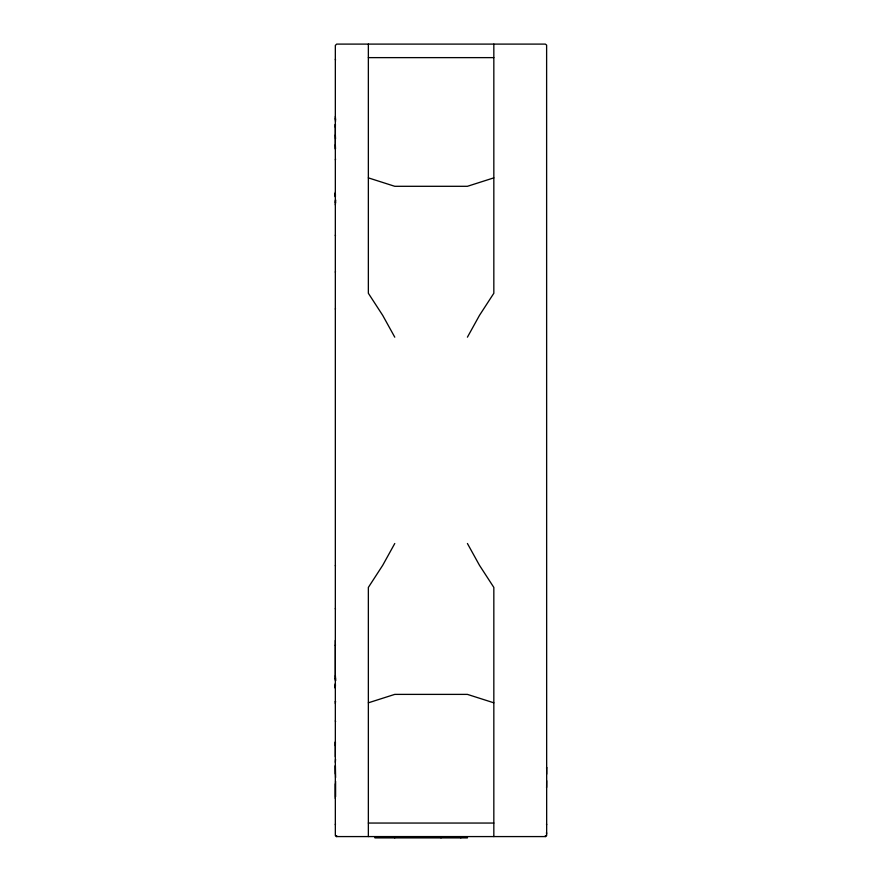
<?xml version="1.0" encoding="UTF-8"?>
<svg xmlns="http://www.w3.org/2000/svg" width="882" height="882" viewBox="0 0 882 882"><rect width="100%" height="100%" fill="white"/><g stroke="black" fill="none" stroke-linecap="round" stroke-linejoin="round"><path stroke-width="1.32" d="M335.336 798.552L335.336 783.822M546.487 787.516A1.323 1.091 0 0 0 546.62 787.251L546.664 780.691M335.336 679.228L335.336 640.398M335.336 745.775L335.38 741.806L335.336 756.723M335.336 127.35L335.38 124.164L335.336 149.102M335.336 773.977L335.369 765.543L335.601 777.582M335.336 686.053L335.38 683.682L335.336 688.489M335.59 781.265L335.59 796.733M335.48 202.706L335.546 199.828L335.336 202.353M335.612 678.831L335.546 680.849L335.336 678.324M335.336 687.177L335.38 685.976A1.323 1.279 0 0 1 335.513 685.667M335.336 762.357L335.546 759.248M335.336 204.889L335.568 201.989M335.336 687.431L335.336 686.306M335.336 701.874L335.513 701.234L335.336 703.582M546.664 774.187L546.664 767.45M335.336 159.785L335.623 159.168M546.664 833.887L546.62 45.081L545.341 44.1L336.659 44.1L335.336 45.423L335.336 835.254A1.323 1.323 0 0 0 336.659 836.577L545.341 836.577A1.323 1.323 0 0 0 546.664 835.254L546.487 832.465M467.416 337.178L479.466 315.392L493.832 293.265L493.832 44.1M394.772 543.499L382.722 565.285L368.356 587.423L368.356 836.577M335.513 148.937L335.336 144.637M493.832 177.866L467.416 186.3L394.772 186.3L368.356 177.866M368.356 702.811L394.772 694.388L467.416 694.388L493.832 702.811M368.356 57.628L493.832 57.628M368.356 823.049L493.832 823.049M335.336 193.61L335.38 196.995L335.336 194.613M335.623 721.509L335.336 720.903M394.772 337.178L382.722 315.392L368.356 293.265L368.356 44.1M467.416 543.499L479.466 565.285L493.832 587.423L493.832 836.577M335.557 60.02L335.336 59.292M335.336 192.177L335.38 194.702A1.323 1.279 0 0 0 335.513 195.01M546.487 824.031L546.664 824.692M335.336 194.371L335.336 193.5M335.336 118.32L335.546 121.429M335.336 116.468L335.568 119.963M335.369 675.612L335.568 678.699M335.336 134.902L335.524 138.871M545.341 835.684L545.341 836.577M467.416 836.577L467.416 837.9L374.96 837.9L374.96 836.577M460.812 836.577L460.812 837.9M441 836.577L441 837.9M394.772 836.577L394.772 837.9M336.659 835.607L336.659 836.577M335.336 645.569A1.323 1.279 0 0 1 335.513 644.929M335.513 609.01A1.323 1.036 0 0 1 335.336 608.492M335.336 824.692A1.323 1.323 0 0 1 335.513 824.031M335.513 565.869A1.323 0.772 0 0 1 335.336 565.483M335.336 309.097A1.323 0.816 0 0 1 335.513 308.689M335.336 272.185A1.323 1.036 0 0 1 335.513 271.667M335.513 235.748A1.323 1.279 0 0 1 335.336 235.108M546.62 767.715A1.323 1.025 0 0 1 546.487 767.968"/></g></svg>
